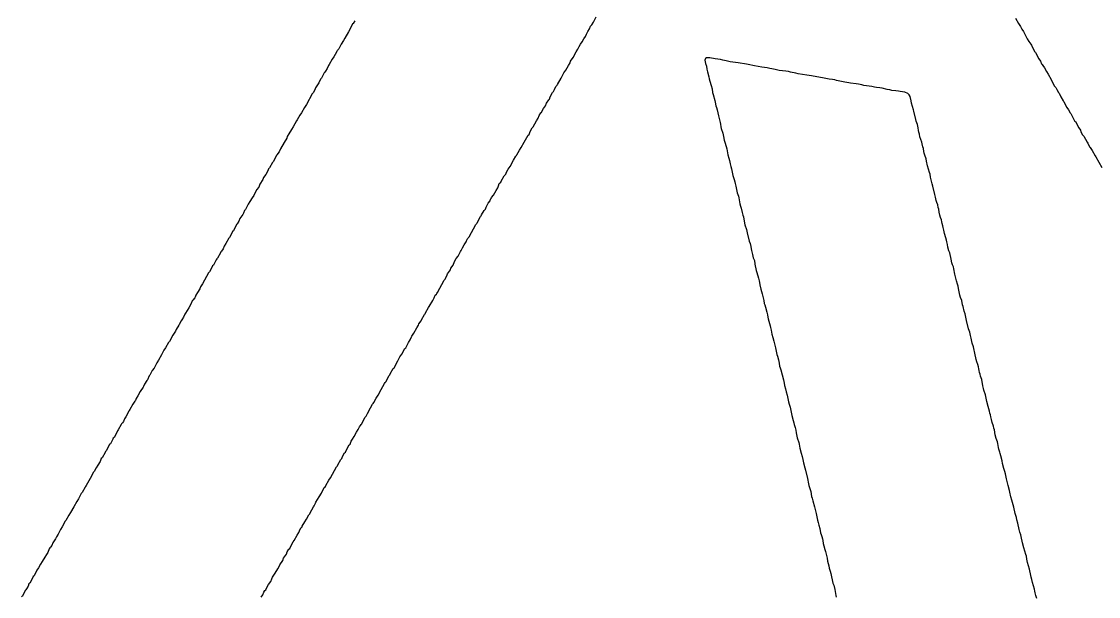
# Model space of a CAD drawing. Header units: inches. Extents: x 0 to 212, y 0 to 208.
# Drawn here: x 7.6026 to 7.7174, y 1.739 to 1.8003 of the extents above; entities that cross this region are included whole.
import ezdxf

# ---------------------------------------------------------------- set-up
doc = ezdxf.new("R2010")
doc.units = ezdxf.units.IN
doc.header["$MEASUREMENT"] = 0
doc.layers.add('Bottom Overlay', color=54, linetype='Continuous')

msp = doc.modelspace()

# ---------------------------------------------------------------- linework, layer by layer
at = {"layer": 'Bottom Overlay'}
for p, q in [((7.63809, 1.80038), (7.63791, 1.80011)), ((7.66334, 1.79996), (7.66352, 1.80023)), ((7.66352, 1.80023), (7.66383, 1.8008)), ((7.70854, 1.80067), (7.70885, 1.80009)), ((7.6374, 1.79921), (7.63704, 1.79854)), ((7.6378, 1.79996), (7.6374, 1.79921)), ((7.63784, 1.80005), (7.6378, 1.79996)), ((7.63791, 1.80011), (7.63784, 1.80005)), ((7.66277, 1.79894), (7.66294, 1.79925)), ((7.66294, 1.79925), (7.66312, 1.79952)), ((7.66312, 1.79952), (7.66323, 1.7998)), ((7.66323, 1.7998), (7.66334, 1.79996)), ((7.70885, 1.80009), (7.70907, 1.79978)), ((7.70907, 1.79978), (7.70918, 1.79949)), ((7.70918, 1.79949), (7.70936, 1.79923)), ((7.70936, 1.79923), (7.70952, 1.79894)), ((7.63687, 1.79828), (7.63665, 1.79788)), ((7.63704, 1.79854), (7.63687, 1.79828)), ((7.66215, 1.79788), (7.66232, 1.79814)), ((7.66232, 1.79814), (7.6625, 1.79845)), ((7.6625, 1.79845), (7.66268, 1.79872)), ((7.66268, 1.79872), (7.66277, 1.79894)), ((7.70952, 1.79894), (7.70978, 1.79845)), ((7.70978, 1.79845), (7.70996, 1.79819)), ((7.70996, 1.79819), (7.71014, 1.79788)), ((7.63612, 1.79704), (7.63585, 1.79655)), ((7.63616, 1.79713), (7.63612, 1.79704)), ((7.63625, 1.79721), (7.63616, 1.79713)), ((7.63629, 1.7973), (7.63625, 1.79721)), ((7.63638, 1.79739), (7.63629, 1.7973)), ((7.63665, 1.79788), (7.63638, 1.79739)), ((7.66137, 1.79648), (7.6617, 1.79708)), ((7.6617, 1.79708), (7.66188, 1.79735)), ((7.66188, 1.79735), (7.66199, 1.79764)), ((7.66199, 1.79764), (7.66215, 1.79788)), ((7.71014, 1.79788), (7.71022, 1.79779)), ((7.71022, 1.79779), (7.71036, 1.79748)), ((7.71036, 1.79748), (7.71058, 1.79708)), ((7.71058, 1.79708), (7.71067, 1.79699)), ((7.71067, 1.79699), (7.71102, 1.79633)), ((7.63527, 1.79562), (7.63514, 1.79531)), ((7.63536, 1.79571), (7.63527, 1.79562)), ((7.63567, 1.79629), (7.63536, 1.79571)), ((7.63585, 1.79655), (7.63567, 1.79629)), ((7.6606, 1.79513), (7.66086, 1.79562)), ((7.66086, 1.79562), (7.66104, 1.79589)), ((7.66104, 1.79589), (7.66108, 1.79606)), ((7.66108, 1.79606), (7.66137, 1.79648)), ((7.67546, 1.79637), (7.67541, 1.7962)), ((7.67541, 1.7962), (7.67546, 1.79584)), ((7.67557, 1.79644), (7.67546, 1.79637)), ((7.67546, 1.79584), (7.67559, 1.79553)), ((7.67594, 1.79642), (7.67557, 1.79644)), ((7.6765, 1.79631), (7.67594, 1.79642)), ((7.67709, 1.79624), (7.6765, 1.79631)), ((7.67732, 1.7962), (7.67709, 1.79624)), ((7.67767, 1.79611), (7.67732, 1.7962)), ((7.67811, 1.79602), (7.67767, 1.79611)), ((7.67895, 1.79589), (7.67811, 1.79602)), ((7.67984, 1.79575), (7.67895, 1.79589)), ((7.68002, 1.79571), (7.67984, 1.79575)), ((7.68068, 1.79558), (7.68002, 1.79571)), ((7.71102, 1.79633), (7.7112, 1.79606)), ((7.7112, 1.79606), (7.71131, 1.79578)), ((7.71131, 1.79578), (7.71138, 1.79571)), ((7.71138, 1.79571), (7.71142, 1.79562)), ((7.71142, 1.79562), (7.7116, 1.79536)), ((7.63483, 1.79482), (7.63452, 1.79425)), ((7.63488, 1.79491), (7.63483, 1.79482)), ((7.63496, 1.795), (7.63488, 1.79491)), ((7.63514, 1.79531), (7.63496, 1.795)), ((7.66007, 1.79425), (7.66038, 1.79482)), ((7.66038, 1.79482), (7.6606, 1.79513)), ((7.67559, 1.79553), (7.67563, 1.79522)), ((7.67563, 1.79522), (7.6757, 1.79493)), ((7.6757, 1.79493), (7.67583, 1.7944)), ((7.68148, 1.79544), (7.68068, 1.79558)), ((7.68205, 1.79535), (7.68148, 1.79544)), ((7.68232, 1.79531), (7.68205, 1.79535)), ((7.68254, 1.79527), (7.68232, 1.79531)), ((7.68289, 1.79518), (7.68254, 1.79527)), ((7.68334, 1.79509), (7.68289, 1.79518)), ((7.68405, 1.795), (7.68334, 1.79509)), ((7.68431, 1.79496), (7.68405, 1.795)), ((7.68453, 1.79491), (7.68431, 1.79496)), ((7.68471, 1.79487), (7.68453, 1.79491)), ((7.68493, 1.79482), (7.68471, 1.79487)), ((7.68511, 1.79478), (7.68493, 1.79482)), ((7.68537, 1.79473), (7.68511, 1.79478)), ((7.68626, 1.7946), (7.68537, 1.79473)), ((7.68679, 1.79451), (7.68626, 1.7946)), ((7.68812, 1.79425), (7.68679, 1.79451)), ((7.7116, 1.79536), (7.71182, 1.79496)), ((7.71182, 1.79496), (7.712, 1.79469)), ((7.712, 1.79469), (7.71231, 1.79412)), ((7.63412, 1.79354), (7.6339, 1.79323)), ((7.63426, 1.79376), (7.63412, 1.79354)), ((7.63443, 1.79416), (7.63426, 1.79376)), ((7.63452, 1.79425), (7.63443, 1.79416)), ((7.65936, 1.79305), (7.65953, 1.79336)), ((7.65953, 1.79336), (7.65967, 1.7935)), ((7.65967, 1.7935), (7.65971, 1.79358)), ((7.65971, 1.79358), (7.66007, 1.79425)), ((7.67583, 1.7944), (7.67588, 1.79418)), ((7.67588, 1.79418), (7.67594, 1.79394)), ((7.67594, 1.79394), (7.67608, 1.79349)), ((7.67608, 1.79349), (7.67617, 1.79314)), ((7.68865, 1.79416), (7.68812, 1.79425)), ((7.689, 1.79411), (7.68865, 1.79416)), ((7.68927, 1.79407), (7.689, 1.79411)), ((7.68945, 1.79403), (7.68927, 1.79407)), ((7.69033, 1.79385), (7.68945, 1.79403)), ((7.69075, 1.79378), (7.69033, 1.79385)), ((7.69093, 1.79374), (7.69075, 1.79378)), ((7.69153, 1.79367), (7.69093, 1.79374)), ((7.69179, 1.79363), (7.69153, 1.79367)), ((7.69215, 1.79354), (7.69179, 1.79363)), ((7.69237, 1.79349), (7.69215, 1.79354)), ((7.69263, 1.79345), (7.69237, 1.79349)), ((7.69321, 1.79336), (7.69263, 1.79345)), ((7.69348, 1.79332), (7.69321, 1.79336)), ((7.6937, 1.79327), (7.69348, 1.79332)), ((7.71231, 1.79412), (7.71266, 1.79345)), ((7.71266, 1.79345), (7.71284, 1.79327)), ((7.63355, 1.79261), (7.63293, 1.79146)), ((7.63364, 1.7927), (7.63355, 1.79261)), ((7.63381, 1.79301), (7.63364, 1.7927)), ((7.6339, 1.79323), (7.63381, 1.79301)), ((7.65883, 1.79204), (7.65891, 1.79226)), ((7.65891, 1.79226), (7.65918, 1.79274)), ((7.65918, 1.79274), (7.65927, 1.79283)), ((7.65927, 1.79283), (7.65936, 1.79305)), ((7.67617, 1.79314), (7.67623, 1.79272)), ((7.67623, 1.79272), (7.67628, 1.79254)), ((7.67628, 1.79254), (7.67648, 1.7919)), ((7.69405, 1.79323), (7.6937, 1.79327)), ((7.69432, 1.79318), (7.69405, 1.79323)), ((7.69485, 1.79305), (7.69432, 1.79318)), ((7.69511, 1.79301), (7.69485, 1.79305)), ((7.69533, 1.79296), (7.69511, 1.79301)), ((7.69578, 1.79292), (7.69533, 1.79296)), ((7.69604, 1.79287), (7.69578, 1.79292)), ((7.69622, 1.79283), (7.69604, 1.79287)), ((7.69673, 1.79276), (7.69622, 1.79283)), ((7.69704, 1.79263), (7.69673, 1.79276)), ((7.69719, 1.79248), (7.69704, 1.79263)), ((7.6973, 1.79232), (7.69719, 1.79248)), ((7.69739, 1.79183), (7.6973, 1.79232)), ((7.71284, 1.79327), (7.71293, 1.79305)), ((7.71293, 1.79305), (7.7131, 1.79274)), ((7.7131, 1.79274), (7.71319, 1.79265)), ((7.71319, 1.79265), (7.71337, 1.79226)), ((7.71337, 1.79226), (7.71359, 1.79186)), ((7.63271, 1.79115), (7.6324, 1.79057)), ((7.63293, 1.79146), (7.63271, 1.79115)), ((7.65821, 1.79102), (7.65843, 1.79133)), ((7.65843, 1.79133), (7.65854, 1.79161)), ((7.65854, 1.79161), (7.65876, 1.79197)), ((7.65876, 1.79197), (7.65883, 1.79204)), ((7.67648, 1.7919), (7.67652, 1.79172)), ((7.67652, 1.79172), (7.67659, 1.7913)), ((7.67659, 1.7913), (7.67663, 1.79113)), ((7.67663, 1.79113), (7.6767, 1.79088)), ((7.69744, 1.79161), (7.69739, 1.79183)), ((7.69753, 1.79126), (7.69744, 1.79161)), ((7.69766, 1.7909), (7.69753, 1.79126)), ((7.71359, 1.79186), (7.71368, 1.79177)), ((7.71368, 1.79177), (7.71381, 1.79146)), ((7.71381, 1.79146), (7.71399, 1.79115)), ((7.71399, 1.79115), (7.71416, 1.79088)), ((7.63222, 1.79031), (7.63195, 1.78982)), ((7.6324, 1.79057), (7.63222, 1.79031)), ((7.65745, 1.78973), (7.65763, 1.79)), ((7.65763, 1.79), (7.65774, 1.79029)), ((7.65774, 1.79029), (7.65792, 1.79055)), ((7.65792, 1.79055), (7.65799, 1.79062)), ((7.65799, 1.79062), (7.65803, 1.79071)), ((7.65803, 1.79071), (7.65821, 1.79102)), ((7.6767, 1.79088), (7.67687, 1.79026)), ((7.67687, 1.79026), (7.67703, 1.78953)), ((7.6977, 1.79073), (7.69766, 1.7909)), ((7.69788, 1.78984), (7.6977, 1.79073)), ((7.71416, 1.79088), (7.71434, 1.79057)), ((7.71434, 1.79057), (7.71443, 1.79049)), ((7.71443, 1.79049), (7.71483, 1.78973)), ((7.63133, 1.7888), (7.63107, 1.78832)), ((7.63151, 1.78907), (7.63133, 1.7888)), ((7.63187, 1.78973), (7.63151, 1.78907)), ((7.63195, 1.78982), (7.63187, 1.78973)), ((7.65679, 1.78858), (7.65701, 1.78898)), ((7.65701, 1.78898), (7.6571, 1.78907)), ((7.6571, 1.78907), (7.65745, 1.78973)), ((7.67703, 1.78953), (7.67707, 1.78936)), ((7.67707, 1.78936), (7.67712, 1.78909)), ((7.67712, 1.78909), (7.67716, 1.78891)), ((7.67716, 1.78891), (7.67732, 1.7884)), ((7.69792, 1.78967), (7.69788, 1.78984)), ((7.69806, 1.78931), (7.69792, 1.78967)), ((7.69815, 1.78896), (7.69806, 1.78931)), ((7.69819, 1.78869), (7.69815, 1.78896)), ((7.71483, 1.78973), (7.71492, 1.78964)), ((7.71492, 1.78964), (7.71527, 1.78898)), ((7.71527, 1.78898), (7.71545, 1.78871)), ((7.63085, 1.78787), (7.63054, 1.78739)), ((7.63089, 1.78805), (7.63085, 1.78787)), ((7.63107, 1.78832), (7.63089, 1.78805)), ((7.65613, 1.78743), (7.6563, 1.7877)), ((7.6563, 1.7877), (7.65657, 1.78818)), ((7.65657, 1.78818), (7.65666, 1.78827)), ((7.65666, 1.78827), (7.65679, 1.78858)), ((7.67732, 1.7884), (7.6774, 1.78805)), ((7.6774, 1.78805), (7.67747, 1.78767)), ((7.67747, 1.78767), (7.67752, 1.78745)), ((7.69823, 1.78851), (7.69819, 1.78869)), ((7.69828, 1.78829), (7.69823, 1.78851)), ((7.69834, 1.78801), (7.69828, 1.78829)), ((7.69852, 1.78743), (7.69834, 1.78801)), ((7.71545, 1.78871), (7.71549, 1.78854)), ((7.71549, 1.78854), (7.71567, 1.78823)), ((7.71567, 1.78823), (7.7158, 1.78809)), ((7.7158, 1.78809), (7.71616, 1.78743)), ((7.63018, 1.78672), (7.63001, 1.78641)), ((7.63054, 1.78739), (7.63018, 1.78672)), ((7.65537, 1.7861), (7.65564, 1.78659)), ((7.65564, 1.78659), (7.65582, 1.78686)), ((7.65582, 1.78686), (7.65613, 1.78743)), ((7.67752, 1.78745), (7.67769, 1.78696)), ((7.67769, 1.78696), (7.67776, 1.78672)), ((7.67776, 1.78672), (7.67787, 1.78608)), ((7.69857, 1.78725), (7.69852, 1.78743)), ((7.69865, 1.78694), (7.69857, 1.78725)), ((7.6987, 1.78677), (7.69865, 1.78694)), ((7.69874, 1.78646), (7.6987, 1.78677)), ((7.69879, 1.78628), (7.69874, 1.78646)), ((7.71616, 1.78743), (7.71625, 1.78734)), ((7.71625, 1.78734), (7.71642, 1.78694)), ((7.71642, 1.78694), (7.71647, 1.78686)), ((7.71647, 1.78686), (7.71669, 1.78655)), ((7.71669, 1.78655), (7.717, 1.78597)), ((7.62939, 1.78535), (7.6293, 1.78526)), ((7.62974, 1.78601), (7.62939, 1.78535)), ((7.62978, 1.7861), (7.62974, 1.78601)), ((7.63001, 1.78641), (7.62978, 1.7861)), ((7.65466, 1.78486), (7.65502, 1.78553)), ((7.65502, 1.78553), (7.65524, 1.78593)), ((7.65524, 1.78593), (7.65533, 1.78601)), ((7.65533, 1.78601), (7.65537, 1.7861)), ((7.67787, 1.78608), (7.67796, 1.78573)), ((7.67796, 1.78573), (7.67802, 1.78548)), ((7.67802, 1.78548), (7.67811, 1.78513)), ((7.69885, 1.78604), (7.69879, 1.78628)), ((7.69899, 1.78568), (7.69885, 1.78604)), ((7.69903, 1.78542), (7.69899, 1.78568)), ((7.69914, 1.78491), (7.69903, 1.78542)), ((7.717, 1.78597), (7.71709, 1.78588)), ((7.71709, 1.78588), (7.71771, 1.78473)), ((7.62881, 1.78438), (7.62859, 1.78398)), ((7.6289, 1.7846), (7.62881, 1.78438)), ((7.62899, 1.78469), (7.6289, 1.7846)), ((7.6293, 1.78526), (7.62899, 1.78469)), ((7.65418, 1.78402), (7.65427, 1.78424)), ((7.65427, 1.78424), (7.65444, 1.78455)), ((7.65444, 1.78455), (7.65466, 1.78486)), ((7.67811, 1.78513), (7.67818, 1.78484)), ((7.67818, 1.78484), (7.67825, 1.7846)), ((7.67825, 1.7846), (7.67833, 1.78424)), ((7.67833, 1.78424), (7.6784, 1.78387)), ((7.69936, 1.7842), (7.69914, 1.78491)), ((7.69941, 1.78402), (7.69936, 1.7842)), ((7.62828, 1.78345), (7.62797, 1.78296)), ((7.62837, 1.78367), (7.62828, 1.78345)), ((7.62859, 1.78398), (7.62837, 1.78367)), ((7.6534, 1.7828), (7.65349, 1.78303)), ((7.65349, 1.78303), (7.65365, 1.78318)), ((7.65365, 1.78318), (7.65369, 1.78327)), ((7.65369, 1.78327), (7.654, 1.78384)), ((7.654, 1.78384), (7.65418, 1.78402)), ((7.6784, 1.78387), (7.67845, 1.78369)), ((7.67845, 1.78369), (7.67853, 1.78347)), ((7.67853, 1.78347), (7.6786, 1.78322)), ((7.6786, 1.78322), (7.67864, 1.78305)), ((7.67864, 1.78305), (7.67869, 1.78274)), ((7.69945, 1.78371), (7.69941, 1.78402)), ((7.69963, 1.783), (7.69945, 1.78371)), ((7.6997, 1.78276), (7.69963, 1.783)), ((7.62762, 1.78234), (7.62731, 1.78176)), ((7.62784, 1.78265), (7.62762, 1.78234)), ((7.62788, 1.78274), (7.62784, 1.78265)), ((7.62797, 1.78296), (7.62788, 1.78274)), ((7.65287, 1.78179), (7.65316, 1.7823)), ((7.65316, 1.7823), (7.65334, 1.78256)), ((7.65334, 1.78256), (7.6534, 1.7828)), ((7.67869, 1.78274), (7.67873, 1.78256)), ((7.67873, 1.78256), (7.6788, 1.78223)), ((7.6788, 1.78223), (7.67884, 1.78205)), ((7.67884, 1.78205), (7.679, 1.78167)), ((7.69992, 1.78187), (7.6997, 1.78276)), ((7.69998, 1.78159), (7.69992, 1.78187)), ((7.62673, 1.78083), (7.62642, 1.78026)), ((7.62691, 1.7811), (7.62673, 1.78083)), ((7.62713, 1.7815), (7.62691, 1.7811)), ((7.62731, 1.78176), (7.62713, 1.7815)), ((7.6521, 1.78052), (7.65232, 1.78092)), ((7.65232, 1.78092), (7.6525, 1.78119)), ((7.6525, 1.78119), (7.65254, 1.78137)), ((7.65254, 1.78137), (7.65263, 1.78145)), ((7.65263, 1.78145), (7.65267, 1.78154)), ((7.65267, 1.78154), (7.65287, 1.78179)), ((7.679, 1.78167), (7.67904, 1.7815)), ((7.67904, 1.7815), (7.67915, 1.78086)), ((7.67915, 1.78086), (7.6792, 1.78063)), ((7.70007, 1.78123), (7.69998, 1.78159)), ((7.70014, 1.78099), (7.70007, 1.78123)), ((7.70023, 1.78077), (7.70014, 1.78099)), ((7.70029, 1.78048), (7.70023, 1.78077)), ((7.62615, 1.77973), (7.62584, 1.77929)), ((7.62622, 1.77988), (7.62615, 1.77973)), ((7.62633, 1.78017), (7.62622, 1.77988)), ((7.62642, 1.78026), (7.62633, 1.78017)), ((7.65148, 1.77951), (7.65157, 1.7796)), ((7.65157, 1.7796), (7.65161, 1.77968)), ((7.65161, 1.77968), (7.65188, 1.78017)), ((7.65188, 1.78017), (7.65201, 1.7803)), ((7.65201, 1.7803), (7.6521, 1.78052)), ((7.6792, 1.78063), (7.67926, 1.78039)), ((7.67926, 1.78039), (7.6794, 1.77995)), ((7.6794, 1.77995), (7.67946, 1.77966)), ((7.67946, 1.77966), (7.67951, 1.77948)), ((7.70034, 1.7803), (7.70029, 1.78048)), ((7.70038, 1.77999), (7.70034, 1.7803)), ((7.70047, 1.77964), (7.70038, 1.77999)), ((7.70054, 1.77939), (7.70047, 1.77964)), ((7.62549, 1.77867), (7.62514, 1.778)), ((7.62556, 1.77873), (7.62549, 1.77867)), ((7.62573, 1.779), (7.62556, 1.77873)), ((7.62584, 1.77929), (7.62573, 1.779)), ((7.65028, 1.77734), (7.65099, 1.77867)), ((7.65099, 1.77867), (7.65108, 1.77875)), ((7.65108, 1.77875), (7.65112, 1.77884)), ((7.65112, 1.77884), (7.65148, 1.77951)), ((7.67951, 1.77948), (7.67964, 1.77882)), ((7.67964, 1.77882), (7.67968, 1.77864)), ((7.67968, 1.77864), (7.67984, 1.77813)), ((7.70062, 1.77917), (7.70054, 1.77939)), ((7.70067, 1.77895), (7.70062, 1.77917)), ((7.70071, 1.77877), (7.70067, 1.77895)), ((7.70076, 1.77851), (7.70071, 1.77877)), ((7.7008, 1.77833), (7.70076, 1.77851)), ((7.62474, 1.77729), (7.62465, 1.7772)), ((7.62491, 1.7776), (7.62474, 1.77729)), ((7.62505, 1.77791), (7.62491, 1.7776)), ((7.62514, 1.778), (7.62505, 1.77791)), ((7.65015, 1.77716), (7.65019, 1.77725)), ((7.65019, 1.77725), (7.65028, 1.77734)), ((7.67984, 1.77813), (7.67993, 1.77778)), ((7.67993, 1.77778), (7.68013, 1.77687)), ((7.70087, 1.77804), (7.7008, 1.77833)), ((7.70096, 1.77769), (7.70087, 1.77804)), ((7.70109, 1.77725), (7.70096, 1.77769)), ((7.70116, 1.777), (7.70109, 1.77725)), ((7.62416, 1.77636), (7.62405, 1.77608)), ((7.62434, 1.77663), (7.62416, 1.77636)), ((7.62465, 1.7772), (7.62434, 1.77663)), ((7.64944, 1.77588), (7.64957, 1.77619)), ((7.64957, 1.77619), (7.64975, 1.7765)), ((7.64975, 1.7765), (7.64997, 1.77681)), ((7.64997, 1.77681), (7.65008, 1.77709)), ((7.65008, 1.77709), (7.65015, 1.77716)), ((7.68013, 1.77687), (7.68022, 1.77665)), ((7.68022, 1.77665), (7.6803, 1.7763)), ((7.6803, 1.7763), (7.68035, 1.77607)), ((7.7012, 1.77683), (7.70116, 1.777)), ((7.70127, 1.77654), (7.7012, 1.77683)), ((7.70131, 1.77623), (7.70127, 1.77654)), ((7.70142, 1.77585), (7.70131, 1.77623)), ((7.62337, 1.77499), (7.62332, 1.7749)), ((7.62345, 1.77508), (7.62337, 1.77499)), ((7.62376, 1.77565), (7.62345, 1.77508)), ((7.62381, 1.77574), (7.62376, 1.77565)), ((7.62387, 1.77581), (7.62381, 1.77574)), ((7.62405, 1.77608), (7.62387, 1.77581)), ((7.64873, 1.77473), (7.64891, 1.77504)), ((7.64891, 1.77504), (7.64909, 1.7753)), ((7.64909, 1.7753), (7.64935, 1.77579)), ((7.64935, 1.77579), (7.64944, 1.77588)), ((7.68035, 1.77607), (7.68039, 1.7759)), ((7.68039, 1.7759), (7.68048, 1.77545)), ((7.68048, 1.77545), (7.68057, 1.7751)), ((7.68057, 1.7751), (7.68068, 1.77481)), ((7.70151, 1.77563), (7.70142, 1.77585)), ((7.70167, 1.77495), (7.70151, 1.77563)), ((7.62279, 1.77393), (7.62261, 1.77362)), ((7.62292, 1.77424), (7.62279, 1.77393)), ((7.62301, 1.77433), (7.62292, 1.77424)), ((7.62332, 1.7749), (7.62301, 1.77433)), ((7.64798, 1.7734), (7.64829, 1.77384)), ((7.64829, 1.77384), (7.64833, 1.77402)), ((7.64833, 1.77402), (7.64856, 1.77433)), ((7.64856, 1.77433), (7.64873, 1.77473)), ((7.68068, 1.77481), (7.68075, 1.77444)), ((7.68075, 1.77444), (7.68088, 1.77377)), ((7.70175, 1.77459), (7.70167, 1.77495)), ((7.70182, 1.77435), (7.70175, 1.77459)), ((7.70191, 1.77413), (7.70182, 1.77435)), ((7.70195, 1.77395), (7.70191, 1.77413)), ((7.70204, 1.77337), (7.70195, 1.77395)), ((7.62248, 1.77349), (7.62186, 1.77233)), ((7.62261, 1.77362), (7.62248, 1.77349)), ((7.64692, 1.7714), (7.64763, 1.77273)), ((7.64763, 1.77273), (7.64771, 1.77282)), ((7.64771, 1.77282), (7.64776, 1.77291)), ((7.64776, 1.77291), (7.64794, 1.77331)), ((7.64794, 1.77331), (7.64798, 1.7734)), ((7.68088, 1.77377), (7.68095, 1.77353)), ((7.68095, 1.77353), (7.68112, 1.77295)), ((7.68112, 1.77295), (7.68119, 1.77267)), ((7.68119, 1.77267), (7.68123, 1.77249)), ((7.70222, 1.77267), (7.70204, 1.77337)), ((7.70235, 1.77231), (7.70222, 1.77267)), ((7.62155, 1.7718), (7.62133, 1.7714)), ((7.62164, 1.77202), (7.62155, 1.7718)), ((7.62186, 1.77233), (7.62164, 1.77202)), ((7.68123, 1.77249), (7.68128, 1.77222)), ((7.68128, 1.77222), (7.68137, 1.77178)), ((7.68137, 1.77178), (7.68152, 1.77127)), ((7.7024, 1.77209), (7.70235, 1.77231)), ((7.70244, 1.77182), (7.7024, 1.77209)), ((7.70255, 1.77132), (7.70244, 1.77182)), ((7.62075, 1.77052), (7.62064, 1.77023)), ((7.62082, 1.77059), (7.62075, 1.77052)), ((7.62102, 1.77083), (7.62082, 1.77059)), ((7.62106, 1.77092), (7.62102, 1.77083)), ((7.62115, 1.77114), (7.62106, 1.77092)), ((7.62133, 1.7714), (7.62115, 1.77114)), ((7.64603, 1.7699), (7.64639, 1.77056)), ((7.64639, 1.77056), (7.64656, 1.77083)), ((7.64656, 1.77083), (7.64667, 1.77112)), ((7.64667, 1.77112), (7.64678, 1.77123)), ((7.64678, 1.77123), (7.64683, 1.77132)), ((7.64683, 1.77132), (7.64692, 1.7714)), ((7.68152, 1.77127), (7.6817, 1.77056)), ((7.6817, 1.77056), (7.68174, 1.77025)), ((7.70259, 1.77114), (7.70255, 1.77132)), ((7.70266, 1.77089), (7.70259, 1.77114)), ((7.70279, 1.77054), (7.70266, 1.77089)), ((7.70288, 1.7701), (7.70279, 1.77054)), ((7.62038, 1.76979), (7.62005, 1.76919)), ((7.62064, 1.77023), (7.62038, 1.76979)), ((7.64559, 1.76915), (7.64563, 1.76924)), ((7.64563, 1.76924), (7.64594, 1.76981)), ((7.64594, 1.76981), (7.64603, 1.7699)), ((7.68174, 1.77025), (7.68179, 1.77008)), ((7.68179, 1.77008), (7.68188, 1.76985)), ((7.68188, 1.76985), (7.68201, 1.76932)), ((7.68201, 1.76932), (7.68208, 1.76904)), ((7.70293, 1.76992), (7.70288, 1.7701)), ((7.70304, 1.76941), (7.70293, 1.76992)), ((7.70315, 1.76912), (7.70304, 1.76941)), ((7.61956, 1.76839), (7.61938, 1.768)), ((7.61965, 1.76848), (7.61956, 1.76839)), ((7.61982, 1.76879), (7.61965, 1.76848)), ((7.61996, 1.7691), (7.61982, 1.76879)), ((7.62005, 1.76919), (7.61996, 1.7691)), ((7.64488, 1.76791), (7.64493, 1.76808)), ((7.64493, 1.76808), (7.64515, 1.76839)), ((7.64515, 1.76839), (7.64519, 1.76848)), ((7.64519, 1.76848), (7.6455, 1.76906)), ((7.6455, 1.76906), (7.64559, 1.76915)), ((7.68208, 1.76904), (7.68212, 1.76877)), ((7.68212, 1.76877), (7.68216, 1.76859)), ((7.68216, 1.76859), (7.68221, 1.76837)), ((7.68221, 1.76837), (7.68236, 1.76786)), ((7.7033, 1.76844), (7.70315, 1.76912)), ((7.70352, 1.76755), (7.7033, 1.76844)), ((7.61898, 1.76729), (7.61869, 1.76687)), ((7.61903, 1.76746), (7.61898, 1.76729)), ((7.61934, 1.76791), (7.61903, 1.76746)), ((7.61938, 1.768), (7.61934, 1.76791)), ((7.64417, 1.76676), (7.64439, 1.76707)), ((7.64439, 1.76707), (7.6447, 1.76764)), ((7.6447, 1.76764), (7.64488, 1.76791)), ((7.68236, 1.76786), (7.68241, 1.76768)), ((7.68241, 1.76768), (7.68247, 1.7674)), ((7.68247, 1.7674), (7.68256, 1.76695)), ((7.68256, 1.76695), (7.68265, 1.7666)), ((7.70364, 1.76718), (7.70352, 1.76755)), ((7.70372, 1.76682), (7.70364, 1.76718)), ((7.61823, 1.76609), (7.61792, 1.76552)), ((7.61832, 1.76618), (7.61823, 1.76609)), ((7.61869, 1.76687), (7.61832, 1.76618)), ((7.64351, 1.76552), (7.64382, 1.76609)), ((7.64382, 1.76609), (7.644, 1.76636)), ((7.644, 1.76636), (7.64413, 1.76667)), ((7.64413, 1.76667), (7.64417, 1.76676)), ((7.68265, 1.7666), (7.68276, 1.76622)), ((7.68276, 1.76622), (7.68294, 1.76552)), ((7.70379, 1.76653), (7.70372, 1.76682)), ((7.70392, 1.766), (7.70379, 1.76653)), ((7.70403, 1.76563), (7.70392, 1.766)), ((7.61748, 1.76476), (7.61717, 1.76419)), ((7.61774, 1.76525), (7.61748, 1.76476)), ((7.61792, 1.76552), (7.61774, 1.76525)), ((7.64289, 1.76454), (7.64311, 1.76485)), ((7.64311, 1.76485), (7.64342, 1.76543)), ((7.64342, 1.76543), (7.64351, 1.76552)), ((7.68294, 1.76552), (7.68309, 1.76479)), ((7.68309, 1.76479), (7.68314, 1.76461)), ((7.70408, 1.76545), (7.70403, 1.76563)), ((7.70419, 1.76494), (7.70408, 1.76545)), ((7.70423, 1.76476), (7.70419, 1.76494)), ((7.70428, 1.76445), (7.70423, 1.76476)), ((7.61695, 1.76383), (7.61668, 1.76335)), ((7.61699, 1.76392), (7.61695, 1.76383)), ((7.61717, 1.76419), (7.61699, 1.76392)), ((7.64227, 1.76339), (7.64267, 1.76414)), ((7.64267, 1.76414), (7.64289, 1.76454)), ((7.68314, 1.76461), (7.68325, 1.76423)), ((7.68325, 1.76423), (7.68334, 1.76388)), ((7.68334, 1.76388), (7.68338, 1.76357)), ((7.68338, 1.76357), (7.68343, 1.76339)), ((7.70432, 1.76428), (7.70428, 1.76445)), ((7.70439, 1.76403), (7.70432, 1.76428)), ((7.7045, 1.76374), (7.70439, 1.76403)), ((7.70457, 1.7635), (7.7045, 1.76374)), ((7.70461, 1.76328), (7.70457, 1.7635)), ((7.61615, 1.76251), (7.61597, 1.76211)), ((7.61624, 1.76259), (7.61615, 1.76251)), ((7.6165, 1.76308), (7.61624, 1.76259)), ((7.61668, 1.76335), (7.6165, 1.76308)), ((7.64138, 1.76189), (7.64174, 1.76255)), ((7.64174, 1.76255), (7.64183, 1.76264)), ((7.64183, 1.76264), (7.64187, 1.76273)), ((7.64187, 1.76273), (7.64218, 1.7633)), ((7.64218, 1.7633), (7.64227, 1.76339)), ((7.68343, 1.76339), (7.68349, 1.76315)), ((7.68349, 1.76315), (7.68365, 1.76264)), ((7.68365, 1.76264), (7.68378, 1.76211)), ((7.70465, 1.7631), (7.70461, 1.76328)), ((7.7047, 1.76288), (7.70465, 1.7631)), ((7.70474, 1.7627), (7.7047, 1.76288)), ((7.70479, 1.76248), (7.70474, 1.7627)), ((7.70492, 1.76213), (7.70479, 1.76248)), ((7.61553, 1.76131), (7.61522, 1.76087)), ((7.61557, 1.7614), (7.61553, 1.76131)), ((7.61566, 1.76162), (7.61557, 1.7614)), ((7.61593, 1.76202), (7.61566, 1.76162)), ((7.61597, 1.76211), (7.61593, 1.76202)), ((7.6409, 1.76105), (7.64125, 1.76171)), ((7.64125, 1.76171), (7.64134, 1.7618)), ((7.64134, 1.7618), (7.64138, 1.76189)), ((7.68378, 1.76211), (7.68385, 1.76173)), ((7.68385, 1.76173), (7.68389, 1.76151)), ((7.68389, 1.76151), (7.684, 1.76113)), ((7.70505, 1.76146), (7.70492, 1.76213)), ((7.70512, 1.76118), (7.70505, 1.76146)), ((7.70516, 1.761), (7.70512, 1.76118)), ((7.61478, 1.76012), (7.61469, 1.75989)), ((7.61495, 1.76038), (7.61478, 1.76012)), ((7.61522, 1.76087), (7.61495, 1.76038)), ((7.6401, 1.75967), (7.64037, 1.76016)), ((7.64037, 1.76016), (7.64059, 1.76047)), ((7.64059, 1.76047), (7.6409, 1.76105)), ((7.684, 1.76113), (7.68409, 1.76082)), ((7.68409, 1.76082), (7.68418, 1.76047)), ((7.68418, 1.76047), (7.68433, 1.75974)), ((7.70532, 1.76049), (7.70516, 1.761)), ((7.70547, 1.7598), (7.70532, 1.76049)), ((7.61411, 1.75892), (7.61402, 1.75883)), ((7.61442, 1.7595), (7.61411, 1.75892)), ((7.61464, 1.75981), (7.61442, 1.7595)), ((7.61469, 1.75989), (7.61464, 1.75981)), ((7.63944, 1.75852), (7.63975, 1.7591)), ((7.63975, 1.7591), (7.63997, 1.7595)), ((7.63997, 1.7595), (7.64006, 1.75958)), ((7.64006, 1.75958), (7.6401, 1.75967)), ((7.68433, 1.75974), (7.6844, 1.75949)), ((7.6844, 1.75949), (7.68449, 1.75918)), ((7.68449, 1.75918), (7.68462, 1.75865)), ((7.70561, 1.75927), (7.70547, 1.7598)), ((7.70576, 1.75876), (7.70561, 1.75927)), ((7.61354, 1.75795), (7.61343, 1.75766)), ((7.61367, 1.75817), (7.61354, 1.75795)), ((7.61398, 1.75874), (7.61367, 1.75817)), ((7.61402, 1.75883), (7.61398, 1.75874)), ((7.63882, 1.75742), (7.63917, 1.75808)), ((7.63917, 1.75808), (7.6393, 1.75821)), ((7.6393, 1.75821), (7.63944, 1.75852)), ((7.68462, 1.75865), (7.68469, 1.75828)), ((7.68469, 1.75828), (7.68482, 1.75775)), ((7.68482, 1.75775), (7.68489, 1.7575)), ((7.7058, 1.75854), (7.70576, 1.75876)), ((7.70585, 1.75837), (7.7058, 1.75854)), ((7.70589, 1.75814), (7.70585, 1.75837)), ((7.70596, 1.75786), (7.70589, 1.75814)), ((7.70605, 1.75755), (7.70596, 1.75786)), ((7.61278, 1.75666), (7.61261, 1.75626)), ((7.61287, 1.75675), (7.61278, 1.75666)), ((7.61318, 1.75733), (7.61287, 1.75675)), ((7.61323, 1.75742), (7.61318, 1.75733)), ((7.61332, 1.7575), (7.61323, 1.75742)), ((7.61343, 1.75766), (7.61332, 1.7575)), ((7.63828, 1.75653), (7.63846, 1.7568)), ((7.63846, 1.7568), (7.63857, 1.75708)), ((7.63857, 1.75708), (7.63868, 1.75724)), ((7.63868, 1.75724), (7.63877, 1.75733)), ((7.63877, 1.75733), (7.63882, 1.75742)), ((7.68489, 1.7575), (7.68493, 1.75733)), ((7.68493, 1.75733), (7.68502, 1.75702)), ((7.68502, 1.75702), (7.68509, 1.75673)), ((7.68509, 1.75673), (7.68513, 1.75646)), ((7.70616, 1.75717), (7.70605, 1.75755)), ((7.70623, 1.75693), (7.70616, 1.75717)), ((7.70627, 1.75675), (7.70623, 1.75693)), ((7.70636, 1.75622), (7.70627, 1.75675)), ((7.6123, 1.75578), (7.61203, 1.75529)), ((7.61234, 1.75587), (7.6123, 1.75578)), ((7.61243, 1.75595), (7.61234, 1.75587)), ((7.61261, 1.75626), (7.61243, 1.75595)), ((7.63758, 1.75525), (7.63771, 1.75556)), ((7.63771, 1.75556), (7.63784, 1.75578)), ((7.63784, 1.75578), (7.63802, 1.75604)), ((7.63802, 1.75604), (7.63828, 1.75653)), ((7.68513, 1.75646), (7.68526, 1.75593)), ((7.68526, 1.75593), (7.68542, 1.75542)), ((7.70647, 1.75584), (7.70636, 1.75622)), ((7.7066, 1.75549), (7.70647, 1.75584)), ((7.70665, 1.75531), (7.7066, 1.75549)), ((7.61146, 1.75436), (7.61115, 1.75379)), ((7.6115, 1.75445), (7.61146, 1.75436)), ((7.61159, 1.75454), (7.6115, 1.75445)), ((7.61194, 1.7552), (7.61159, 1.75454)), ((7.61203, 1.75529), (7.61194, 1.7552)), ((7.63678, 1.75392), (7.637, 1.75432)), ((7.637, 1.75432), (7.63709, 1.7544)), ((7.63709, 1.7544), (7.63713, 1.75449)), ((7.63713, 1.75449), (7.63749, 1.75516)), ((7.63749, 1.75516), (7.63758, 1.75525)), ((7.68542, 1.75542), (7.68546, 1.75524)), ((7.68546, 1.75524), (7.68553, 1.75482)), ((7.68553, 1.75482), (7.68566, 1.75429)), ((7.68566, 1.75429), (7.68577, 1.75392)), ((7.70671, 1.75489), (7.70665, 1.75531)), ((7.70676, 1.75471), (7.70671, 1.75489)), ((7.70685, 1.7544), (7.70676, 1.75471)), ((7.70689, 1.75423), (7.70685, 1.7544)), ((7.61093, 1.75339), (7.6107, 1.75299)), ((7.61106, 1.7537), (7.61093, 1.75339)), ((7.61115, 1.75379), (7.61106, 1.7537)), ((7.63629, 1.75303), (7.6366, 1.75361)), ((7.6366, 1.75361), (7.63669, 1.7537)), ((7.63669, 1.7537), (7.63678, 1.75392)), ((7.68577, 1.75392), (7.68586, 1.75361)), ((7.68586, 1.75361), (7.68593, 1.75323)), ((7.68593, 1.75323), (7.68606, 1.7527)), ((7.70696, 1.75398), (7.70689, 1.75423)), ((7.70709, 1.75345), (7.70696, 1.75398)), ((7.70715, 1.75316), (7.70709, 1.75345)), ((7.70729, 1.75263), (7.70715, 1.75316)), ((7.61022, 1.75224), (7.60986, 1.75157)), ((7.61031, 1.75232), (7.61022, 1.75224)), ((7.61053, 1.75272), (7.61031, 1.75232)), ((7.6107, 1.75299), (7.61053, 1.75272)), ((7.6355, 1.75166), (7.63612, 1.75281)), ((7.63612, 1.75281), (7.63625, 1.75294)), ((7.63625, 1.75294), (7.63629, 1.75303)), ((7.68606, 1.7527), (7.68613, 1.75246)), ((7.68613, 1.75246), (7.68635, 1.75157)), ((7.70738, 1.75232), (7.70729, 1.75263)), ((7.70744, 1.75208), (7.70738, 1.75232)), ((7.70749, 1.7519), (7.70744, 1.75208)), ((7.60986, 1.75157), (7.60946, 1.75082)), ((7.63501, 1.75082), (7.63532, 1.75139)), ((7.63532, 1.75139), (7.6355, 1.75166)), ((7.68635, 1.75157), (7.68646, 1.75102)), ((7.68646, 1.75102), (7.6865, 1.75084)), ((7.6865, 1.75084), (7.6867, 1.7502)), ((7.70755, 1.75153), (7.70749, 1.7519)), ((7.70773, 1.75082), (7.70755, 1.75153)), ((7.60889, 1.74989), (7.60862, 1.7494)), ((7.60893, 1.74998), (7.60889, 1.74989)), ((7.60902, 1.75007), (7.60893, 1.74998)), ((7.60933, 1.75064), (7.60902, 1.75007)), ((7.60938, 1.75073), (7.60933, 1.75064)), ((7.60946, 1.75082), (7.60938, 1.75073)), ((7.6343, 1.74962), (7.63452, 1.75002)), ((7.63452, 1.75002), (7.63483, 1.7506)), ((7.63483, 1.7506), (7.63496, 1.75073)), ((7.63496, 1.75073), (7.63501, 1.75082)), ((7.6867, 1.7502), (7.68679, 1.74967)), ((7.70789, 1.75031), (7.70773, 1.75082)), ((7.70793, 1.75013), (7.70789, 1.75031)), ((7.70804, 1.74962), (7.70793, 1.75013)), ((7.60814, 1.74856), (7.60778, 1.74794)), ((7.60845, 1.74914), (7.60814, 1.74856)), ((7.60862, 1.7494), (7.60845, 1.74914)), ((7.63333, 1.7479), (7.63368, 1.74856)), ((7.63368, 1.74856), (7.63377, 1.74865)), ((7.63377, 1.74865), (7.6339, 1.74896)), ((7.6339, 1.74896), (7.63395, 1.74905)), ((7.63395, 1.74905), (7.6343, 1.74962)), ((7.68679, 1.74967), (7.68683, 1.74949)), ((7.68683, 1.74949), (7.6869, 1.7492)), ((7.6869, 1.7492), (7.6871, 1.74856)), ((7.6871, 1.74856), (7.68726, 1.74783)), ((7.70813, 1.74927), (7.70804, 1.74962)), ((7.70828, 1.74876), (7.70813, 1.74927)), ((7.70835, 1.74852), (7.70828, 1.74876)), ((7.6076, 1.74768), (7.60729, 1.7471)), ((7.60778, 1.74794), (7.6076, 1.74768)), ((7.63293, 1.74723), (7.63319, 1.74772)), ((7.63319, 1.74772), (7.63328, 1.74781)), ((7.63328, 1.74781), (7.63333, 1.7479)), ((7.68726, 1.74783), (7.68743, 1.74712)), ((7.70839, 1.74834), (7.70835, 1.74852)), ((7.70844, 1.74803), (7.70839, 1.74834)), ((7.70848, 1.74785), (7.70844, 1.74803)), ((7.70862, 1.74741), (7.70848, 1.74785)), ((7.70868, 1.74717), (7.70862, 1.74741)), ((7.6069, 1.74644), (7.60672, 1.74613)), ((7.60721, 1.74701), (7.6069, 1.74644)), ((7.60729, 1.7471), (7.60721, 1.74701)), ((7.63218, 1.74599), (7.63235, 1.7463)), ((7.63235, 1.7463), (7.63244, 1.74639)), ((7.63244, 1.74639), (7.63249, 1.74648)), ((7.63249, 1.74648), (7.63275, 1.74697)), ((7.63275, 1.74697), (7.63293, 1.74723)), ((7.68743, 1.74712), (7.6875, 1.74688)), ((7.6875, 1.74688), (7.68757, 1.74659)), ((7.68757, 1.74659), (7.68765, 1.74624)), ((7.70877, 1.74681), (7.70868, 1.74717)), ((7.7089, 1.74615), (7.70877, 1.74681)), ((7.60619, 1.74515), (7.60588, 1.74471)), ((7.60628, 1.74537), (7.60619, 1.74515)), ((7.60645, 1.74564), (7.60628, 1.74537)), ((7.60672, 1.74613), (7.60645, 1.74564)), ((7.63164, 1.74498), (7.63195, 1.74555)), ((7.63195, 1.74555), (7.63213, 1.74582)), ((7.63213, 1.74582), (7.63218, 1.74599)), ((7.68765, 1.74624), (7.68774, 1.74579)), ((7.68774, 1.74579), (7.68779, 1.74562)), ((7.68779, 1.74562), (7.68788, 1.74539)), ((7.68788, 1.74539), (7.68794, 1.74515)), ((7.68794, 1.74515), (7.68799, 1.74497)), ((7.70897, 1.74586), (7.7089, 1.74615)), ((7.70908, 1.74557), (7.70897, 1.74586)), ((7.70913, 1.74539), (7.70908, 1.74557)), ((7.70928, 1.74471), (7.70913, 1.74539)), ((7.60552, 1.74409), (7.60535, 1.74369)), ((7.60557, 1.74418), (7.60552, 1.74409)), ((7.60566, 1.74427), (7.60557, 1.74418)), ((7.60577, 1.74442), (7.60566, 1.74427)), ((7.60588, 1.74471), (7.60577, 1.74442)), ((7.63089, 1.74374), (7.63107, 1.74405)), ((7.63107, 1.74405), (7.63116, 1.74413)), ((7.63116, 1.74413), (7.63129, 1.74444)), ((7.63129, 1.74444), (7.63151, 1.74484)), ((7.63151, 1.74484), (7.63164, 1.74498)), ((7.68799, 1.74497), (7.68803, 1.74466)), ((7.68803, 1.74466), (7.6881, 1.74438)), ((7.6881, 1.74438), (7.68818, 1.74402)), ((7.68818, 1.74402), (7.68825, 1.74378)), ((7.70941, 1.74418), (7.70928, 1.74471)), ((7.70963, 1.74347), (7.70941, 1.74418)), ((7.60504, 1.7432), (7.60477, 1.74272)), ((7.60521, 1.74347), (7.60504, 1.7432)), ((7.60535, 1.74369), (7.60521, 1.74347)), ((7.63009, 1.74236), (7.6304, 1.74285)), ((7.6304, 1.74285), (7.63049, 1.74307)), ((7.63049, 1.74307), (7.6308, 1.74351)), ((7.6308, 1.74351), (7.63089, 1.74374)), ((7.68825, 1.74378), (7.68843, 1.74307)), ((7.68843, 1.74307), (7.68849, 1.74278)), ((7.70968, 1.74329), (7.70963, 1.74347)), ((7.70972, 1.74298), (7.70968, 1.74329)), ((7.70981, 1.74263), (7.70972, 1.74298)), ((7.6042, 1.74179), (7.60389, 1.74121)), ((7.60437, 1.74205), (7.6042, 1.74179)), ((7.60459, 1.74245), (7.60437, 1.74205)), ((7.60477, 1.74272), (7.60459, 1.74245)), ((7.62961, 1.74148), (7.62987, 1.74196)), ((7.62987, 1.74196), (7.63005, 1.74227)), ((7.63005, 1.74227), (7.63009, 1.74236)), ((7.68849, 1.74278), (7.68863, 1.74225)), ((7.68863, 1.74225), (7.68867, 1.74203)), ((7.68867, 1.74203), (7.68876, 1.74168)), ((7.68876, 1.74168), (7.68883, 1.74143)), ((7.70992, 1.74225), (7.70981, 1.74263)), ((7.71001, 1.7419), (7.70992, 1.74225)), ((7.71014, 1.74123), (7.71001, 1.7419)), ((7.60366, 1.74081), (7.60344, 1.74042)), ((7.6038, 1.74112), (7.60366, 1.74081)), ((7.60389, 1.74121), (7.6038, 1.74112)), ((7.6289, 1.74028), (7.62912, 1.74059)), ((7.62912, 1.74059), (7.62923, 1.74088)), ((7.62923, 1.74088), (7.6293, 1.74104)), ((7.6293, 1.74104), (7.62961, 1.74148)), ((7.68883, 1.74143), (7.68892, 1.74108)), ((7.68892, 1.74108), (7.68896, 1.74077)), ((7.68896, 1.74077), (7.68905, 1.74041)), ((7.71019, 1.74106), (7.71014, 1.74123)), ((7.71025, 1.74081), (7.71019, 1.74106)), ((7.71034, 1.7405), (7.71025, 1.74081)), ((7.60296, 1.73962), (7.60265, 1.73904)), ((7.603, 1.73971), (7.60296, 1.73962)), ((7.60309, 1.7398), (7.603, 1.73971)), ((7.60327, 1.74011), (7.60309, 1.7398)), ((7.60335, 1.74033), (7.60327, 1.74011)), ((7.60344, 1.74042), (7.60335, 1.74033)), ((7.62828, 1.73918), (7.62839, 1.73946)), ((7.62839, 1.73946), (7.6285, 1.73962)), ((7.6285, 1.73962), (7.62859, 1.73971)), ((7.62859, 1.73971), (7.62863, 1.7398)), ((7.62863, 1.7398), (7.6289, 1.74028)), ((7.68905, 1.74041), (7.68914, 1.74019)), ((7.68914, 1.74019), (7.68927, 1.73975)), ((7.68927, 1.73975), (7.68934, 1.73933)), ((7.71045, 1.74013), (7.71034, 1.7405)), ((7.71054, 1.73977), (7.71045, 1.74013)), ((7.71059, 1.73955), (7.71054, 1.73977)), ((7.71063, 1.73937), (7.71059, 1.73955)), ((7.7107, 1.73909), (7.71063, 1.73937)), ((7.60265, 1.73904), (7.60256, 1.73895)), ((7.6281, 1.73891), (7.62828, 1.73918)), ((7.68934, 1.73933), (7.68938, 1.73911)), ((7.68938, 1.73911), (7.68942, 1.73893)), ((7.71079, 1.73878), (7.7107, 1.73909))]:
    msp.add_line(p, q, dxfattribs=at)

doc.saveas('drawing.dxf')
